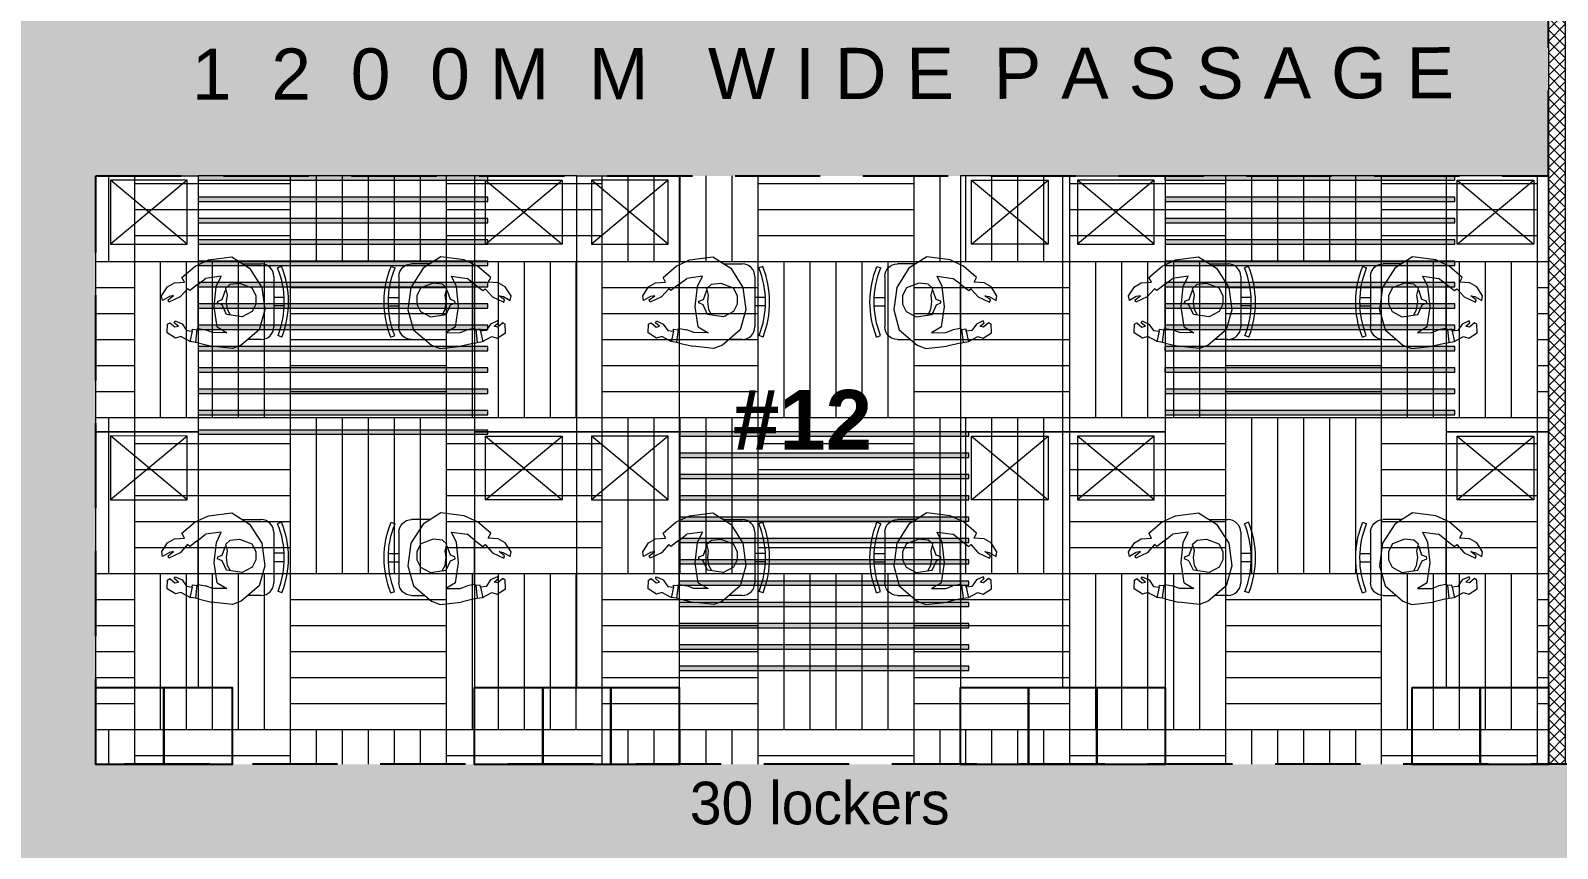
# Model space of a CAD drawing. Header units: millimetres. Extents: x 2335845 to 2509607, y 289014 to 361737.
# Drawn here: x 2377240 to 2386197, y 332517 to 337312 of the extents above; entities that cross this region are included whole.
import ezdxf

# ---------------------------------------------------------------- set-up
doc = ezdxf.new("R2010")
doc.units = ezdxf.units.MM
doc.linetypes.add('DASHED', pattern=[0.75, 0.5, -0.25])
for name, color, linetype, lineweight in [('AR_01_PARTITION FULL HT', 2, 'Continuous', 25), ('IN-PRTN-FULL', 30, 'Continuous', 20), ('IN-PRTN-HATCH', 8, 'Continuous', 5), ('TOA-FC-ACOU.PAN', 250, 'Continuous', 5), ('TOA-FL-CPT-1', 8, 'Continuous', 5), ('TOA-FURN-HUMAN', 252, 'Continuous', 9), ('TOA-FURN-MODULAR', 20, 'Continuous', 9)]:
    doc.layers.add(name, color=color, linetype=linetype, lineweight=lineweight)
for name, color, linetype in [('FLOOR MARK', 7, 'Continuous'), ('I-FURN', 7, 'Continuous'), ('PASSAGE LINEOUT', 7, 'Continuous'), ('TEXT', 250, 'Continuous')]:
    doc.layers.add(name, color=color, linetype=linetype)
doc.styles.add('ARIAL', font='arial.ttf')
doc.styles.get("Standard").update_dxf_attribs({"font": 'arial.ttf'})

# ---------------------------------------------------------------- blocks, each defined once
blk = doc.blocks.new('txhvb')
at = {"layer": 'TOA-FURN-HUMAN', "color": 8, "lineweight": 5}
for p, q in [((549473.8, -3726.6, 0), (549769.8, -3726.6, 0)), ((549399.8, -3909.5, 0), (549399.8, -3800.6, 0)), ((549425.6, -3868.4, 0), (549538.3, -3797, 0)), ((549538.3, -3797, 0), (549669.9, -3778.8, 0)), ((549669.9, -3778.8, 0), (549787.2, -3811.9, 0)), ((549787.2, -3811.9, 0), (549877, -3916.9, 0)), ((549843.8, -3800.6, 0), (549843.8, -3878, 0)), ((549359.8, -3973.3, 0), (549425.6, -3868.4, 0)), ((549877, -3916.9, 0), (549896.8, -3968.3, 0)), ((549377.2, -4109.3, 0), (549359.8, -3973.3, 0)), ((549804.2, -4001.1, 0), (549802.9, -4085.6, 0)), ((549896.8, -3968.3, 0), (549882.9, -4091.1, 0)), ((549405.4, -4170.5, 0), (549377.2, -4109.3, 0)), ((549533.4, -4063.3, 0), (549472.6, -4034.3, 0)), ((549472.6, -4034.3, 0), (549485.8, -4126, 0)), ((549652, -4076.1, 0), (549533.4, -4063.3, 0)), ((549770.2, -4058.7, 0), (549652, -4076.1, 0)), ((549802.9, -4085.6, 0), (549787.5, -4126, 0)), ((549864.3, -4170.5, 0), (549882.9, -4091.1, 0)), ((549413.4, -4187.8, 0), (549405.4, -4170.5, 0)), ((549479.7, -4265, 0), (549413.4, -4187.8, 0)), ((549519.8, -4170.5, 0), (549485.8, -4126, 0)), ((549519.8, -4170.5, 0), (549557.1, -4219.4, 0)), ((549780, -4170.5, 0), (549787.5, -4126, 0)), ((549780.2, -4174.4, 0), (549780, -4169.8, 0)), ((549786.4, -4175, 0), (549780.2, -4174.4, 0)), ((549782.9, -4203.7, 0), (549786.4, -4175, 0)), ((549795.2, -4204.9, 0), (549782.9, -4203.7, 0)), ((549790.7, -4237.8, 0), (549795.2, -4204.9, 0)), ((549860.7, -4185.9, 0), (549855.8, -4216.9, 0)), ((549864.3, -4170.5, 0), (549860.7, -4185.9, 0)), ((549508.3, -4250.5, 0), (549479.7, -4265, 0)), ((549511.8, -4309.5, 0), (549508.3, -4250.5, 0)), ((549557.1, -4219.4, 0), (549546, -4231.9, 0)), ((549546, -4231.9, 0), (549593.7, -4274.9, 0)), ((549593.7, -4274.9, 0), (549624.9, -4341.5, 0)), ((549734.2, -4304.6, 0), (549752.9, -4264.4, 0)), ((549765.7, -4285.4, 0), (549745.4, -4310, 0)), ((549752.9, -4264.4, 0), (549790.7, -4237.8, 0)), ((549770.5, -4306.2, 0), (549765.7, -4285.4, 0)), ((549855.8, -4216.9, 0), (549826.4, -4271.5, 0)), ((549826.4, -4271.5, 0), (549835.7, -4303.3, 0)), ((549535.7, -4350.2, 0), (549511.8, -4309.5, 0)), ((549587.5, -4384, 0), (549535.7, -4350.2, 0)), ((549612, -4346.4, 0), (549586.8, -4314.1, 0)), ((549586.8, -4314.1, 0), (549592.4, -4339, 0)), ((549615.6, -4379.5, 0), (549587.5, -4384, 0)), ((549592.4, -4339, 0), (549615.6, -4379.5, 0)), ((549624.9, -4341.5, 0), (549612, -4346.4, 0)), ((549745.4, -4310, 0), (549734.2, -4304.6, 0)), ((549745.3, -4335.9, 0), (549770.5, -4306.2, 0)), ((549754.5, -4349.8, 0), (549745.3, -4335.9, 0)), ((549804.9, -4352.2, 0), (549754.5, -4349.8, 0)), ((549835.7, -4303.3, 0), (549804.9, -4352.2, 0))]:
    blk.add_line(p, q, dxfattribs=at)
at = {"layer": 'TOA-FURN-HUMAN', "color": 8, "lineweight": 5, "elevation": 0}
for points in [[(549597.3, -3664.5), (549597.3, -3726.6)], [(549646.7, -3664.5), (549646.7, -3726.6)], [(549415.1, -3680.7), (549424.4, -3703.6)], [(549829.3, -3678.7), (549820, -3701.6)], [(549696.3, -3982), (549667.8, -3997), (549621.5, -4003.4), (549583, -3998.4), (549543.8, -4008.4), (549519.5, -3981.3), (549513.6, -3926.6), (549540.8, -3854.7), (549585.6, -3831.3), (549636.2, -3831.3), (549679, -3852.7), (549710.1, -3911), (549696.5, -4004.3), (549641.4, -4029.8), (549629.3, -4056.2), (549618.6, -4054.7), (549608.6, -4028.3), (549555.2, -4009.1)], [(549770.2, -4058.7), (549804.2, -4001.1)], [(549784.9, -4177.3), (549858.8, -4186.3)], [(549795.2, -4204.9), (549858.2, -4218.4)]]:
    blk.add_lwpolyline(points, dxfattribs=at)
blk.add_lwpolyline([(549780, -4169.8, -0.034638), (549769.8, -4170.5), (549519.8, -4170.5)], format="xyb", dxfattribs=at)
at = {"layer": 'TOA-FURN-HUMAN', "color": 8, "lineweight": 5}
for centre, radius, start, end in [((549624.7, -4196.9, 0), 557.1, 68.45805, 112.09943), ((549624.7, -4196.9, 0), 532.5, 68.48386, 112.09943), ((549473.8, -3800.6, 0), 74, 90.00011, 180.00011), ((549769.8, -3800.6, 0), 74, 0.00011, 90.00011)]:
    blk.add_arc(centre, radius, start, end, dxfattribs=at)
at = {"layer": 'TOA-FURN-MODULAR'}
for p, q in [((549284.5, -4234.5), (548909.5, -4684.5)), ((548909.5, -4234.5), (549284.5, -4684.5))]:
    blk.add_line(p, q, dxfattribs=at)
for points in [[(548884.5, -4170.5), (550384.5, -4170.5), (550384.5, -4770.5), (548884.5, -4770.5)], [(549284.5, -4234.5), (548909.5, -4234.5), (548909.5, -4684.5), (549284.5, -4684.5)]]:
    blk.add_lwpolyline(points, close=True, dxfattribs=at)
blk = doc.blocks.new('*U715')
at = {"layer": 'IN-PRTN-HATCH'}
h = blk.add_hatch(dxfattribs=at)
h.set_pattern_fill('ANSI37', color=256, scale=15)
h.set_pattern_definition([(45, (4289.046, -9e-11), (-33.67596, 33.67596), []), (135, (4289.046, -9e-11), (-33.67596, -33.67596), [])])
h.paths.add_polyline_path([(-103887.4, -39967.2), (-95385.9, -39967.2), (-95385.9, -39867.2), (-103887.4, -39867.2)])
at = {"layer": 'IN-PRTN-FULL', "elevation": 0}
blk.add_lwpolyline([(-103887.4, -39967.2), (-95385.9, -39967.2), (-95385.9, -39867.2), (-103887.4, -39867.2)], close=True, dxfattribs=at)

msp = doc.modelspace()

# ---------------------------------------------------------------- hatches: boundary and pattern name
at = {"layer": 'TOA-FC-ACOU.PAN', "true_color": 0x939598}
h = msp.add_hatch(dxfattribs=at)
h.set_pattern_fill('CROSS', color=252, scale=2, angle=-90)
h.set_pattern_definition([(270, (2087937.821, 2601941.835), (12.7, -12.7), [6.35, -19.05]), (360, (2087934.646, 2601938.66), (12.7, 12.7), [6.35, -19.05])])
h.paths.add_polyline_path([(2379922.51, 336434.949), (2379922.51, 336459.949), (2378222.511, 336459.949), (2378222.511, 336434.949)])
h = msp.add_hatch(dxfattribs=at)
h.set_pattern_fill('CROSS', color=252, scale=2, angle=-90)
h.set_pattern_definition([(270, (2093610.285, 2601941.736), (12.7, -12.7), [6.35, -19.05]), (360, (2093607.11, 2601938.561), (12.7, 12.7), [6.35, -19.05])])
h.paths.add_polyline_path([(2385594.974, 336434.851), (2385594.974, 336459.851), (2383894.975, 336459.851), (2383894.975, 336434.851)])
h = msp.add_hatch(dxfattribs=at)
h.set_pattern_fill('CROSS', color=252, scale=2, angle=-90)
h.set_pattern_definition([(270, (2087937.843, 2601816.835), (12.7, -12.7), [6.35, -19.05]), (360, (2087934.668, 2601813.66), (12.7, 12.7), [6.35, -19.05])])
h.paths.add_polyline_path([(2379922.533, 336309.949), (2379922.533, 336334.949), (2378222.533, 336334.949), (2378222.533, 336309.949)])
h = msp.add_hatch(dxfattribs=at)
h.set_pattern_fill('CROSS', color=252, scale=2, angle=-90)
h.set_pattern_definition([(270, (2093610.307, 2601816.736), (12.7, -12.7), [6.35, -19.05]), (360, (2093607.132, 2601813.561), (12.7, 12.7), [6.35, -19.05])])
h.paths.add_polyline_path([(2385594.997, 336309.851), (2385594.997, 336334.851), (2383894.997, 336334.851), (2383894.997, 336309.851)])
h = msp.add_hatch(dxfattribs=at)
h.set_pattern_fill('CROSS', color=252, scale=2, angle=-90)
h.set_pattern_definition([(270, (2087937.875, 2601691.835), (12.7, -12.7), [6.35, -19.05]), (360, (2087934.7, 2601688.66), (12.7, 12.7), [6.35, -19.05])])
h.paths.add_polyline_path([(2379922.565, 336184.949), (2379922.565, 336209.949), (2378222.566, 336209.949), (2378222.566, 336184.949)])
h = msp.add_hatch(dxfattribs=at)
h.set_pattern_fill('CROSS', color=252, scale=2, angle=-90)
h.set_pattern_definition([(270, (2093610.34, 2601691.736), (12.7, -12.7), [6.35, -19.05]), (360, (2093607.165, 2601688.561), (12.7, 12.7), [6.35, -19.05])])
h.paths.add_polyline_path([(2385595.029, 336184.851), (2385595.029, 336209.851), (2383895.03, 336209.851), (2383895.03, 336184.851)])
h = msp.add_hatch(dxfattribs=at)
h.set_pattern_fill('CROSS', color=252, scale=2, angle=-90)
h.set_pattern_definition([(270, (2087937.843, 2601566.835), (12.7, -12.7), [6.35, -19.05]), (360, (2087934.668, 2601563.66), (12.7, 12.7), [6.35, -19.05])])
h.paths.add_polyline_path([(2379922.533, 336059.949), (2379922.533, 336084.949), (2378222.533, 336084.949), (2378222.533, 336059.949)])
h = msp.add_hatch(dxfattribs=at)
h.set_pattern_fill('CROSS', color=252, scale=2, angle=-90)
h.set_pattern_definition([(270, (2093610.307, 2601566.736), (12.7, -12.7), [6.35, -19.05]), (360, (2093607.132, 2601563.561), (12.7, 12.7), [6.35, -19.05])])
h.paths.add_polyline_path([(2385594.997, 336059.851), (2385594.997, 336084.851), (2383894.997, 336084.851), (2383894.997, 336059.851)])
h = msp.add_hatch(dxfattribs=at)
h.set_pattern_fill('CROSS', color=252, scale=2, angle=-90)
h.set_pattern_definition([(270, (2087937.821, 2601441.835), (12.7, -12.7), [6.35, -19.05]), (360, (2087934.646, 2601438.66), (12.7, 12.7), [6.35, -19.05])])
h.paths.add_polyline_path([(2379922.51, 335934.949), (2379922.51, 335959.949), (2378222.511, 335959.949), (2378222.511, 335934.949)])
h = msp.add_hatch(dxfattribs=at)
h.set_pattern_fill('CROSS', color=252, scale=2, angle=-90)
h.set_pattern_definition([(270, (2093610.285, 2601441.736), (12.7, -12.7), [6.35, -19.05]), (360, (2093607.11, 2601438.561), (12.7, 12.7), [6.35, -19.05])])
h.paths.add_polyline_path([(2385594.974, 335934.851), (2385594.974, 335959.851), (2383894.975, 335959.851), (2383894.975, 335934.851)])
h = msp.add_hatch(dxfattribs=at)
h.set_pattern_fill('CROSS', color=252, scale=2, angle=-90)
h.set_pattern_definition([(270, (2087937.815, 2601316.835), (12.7, -12.7), [6.35, -19.05]), (360, (2087934.64, 2601313.66), (12.7, 12.7), [6.35, -19.05])])
h.paths.add_polyline_path([(2379922.505, 335809.949), (2379922.505, 335834.949), (2378222.506, 335834.949), (2378222.506, 335809.949)])
h = msp.add_hatch(dxfattribs=at)
h.set_pattern_fill('CROSS', color=252, scale=2, angle=-90)
h.set_pattern_definition([(270, (2093610.28, 2601316.736), (12.7, -12.7), [6.35, -19.05]), (360, (2093607.105, 2601313.561), (12.7, 12.7), [6.35, -19.05])])
h.paths.add_polyline_path([(2385594.969, 335809.851), (2385594.969, 335834.851), (2383894.97, 335834.851), (2383894.97, 335809.851)])
h = msp.add_hatch(dxfattribs=at)
h.set_pattern_fill('CROSS', color=252, scale=2, angle=-90)
h.set_pattern_definition([(270, (2087937.843, 2601191.835), (12.7, -12.7), [6.35, -19.05]), (360, (2087934.668, 2601188.66), (12.7, 12.7), [6.35, -19.05])])
h.paths.add_polyline_path([(2379922.533, 335684.949), (2379922.533, 335709.949), (2378222.533, 335709.949), (2378222.533, 335684.949)])
h = msp.add_hatch(dxfattribs=at)
h.set_pattern_fill('CROSS', color=252, scale=2, angle=-90)
h.set_pattern_definition([(270, (2093610.307, 2601191.736), (12.7, -12.7), [6.35, -19.05]), (360, (2093607.132, 2601188.561), (12.7, 12.7), [6.35, -19.05])])
h.paths.add_polyline_path([(2385594.997, 335684.851), (2385594.997, 335709.851), (2383894.997, 335709.851), (2383894.997, 335684.851)])
h = msp.add_hatch(dxfattribs=at)
h.set_pattern_fill('CROSS', color=252, scale=2, angle=-90)
h.set_pattern_definition([(270, (2087937.843, 2601066.835), (12.7, -12.7), [6.35, -19.05]), (360, (2087934.668, 2601063.66), (12.7, 12.7), [6.35, -19.05])])
h.paths.add_polyline_path([(2379922.533, 335559.949), (2379922.533, 335584.949), (2378222.533, 335584.949), (2378222.533, 335559.949)])
h = msp.add_hatch(dxfattribs=at)
h.set_pattern_fill('CROSS', color=252, scale=2, angle=-90)
h.set_pattern_definition([(270, (2093610.307, 2601066.736), (12.7, -12.7), [6.35, -19.05]), (360, (2093607.132, 2601063.561), (12.7, 12.7), [6.35, -19.05])])
h.paths.add_polyline_path([(2385594.997, 335559.851), (2385594.997, 335584.851), (2383894.997, 335584.851), (2383894.997, 335559.851)])
h = msp.add_hatch(dxfattribs=at)
h.set_pattern_fill('CROSS', color=252, scale=2, angle=-90)
h.set_pattern_definition([(270, (2087937.82, 2600941.835), (12.7, -12.7), [6.35, -19.05]), (360, (2087934.645, 2600938.66), (12.7, 12.7), [6.35, -19.05])])
h.paths.add_polyline_path([(2379922.51, 335434.949), (2379922.51, 335459.949), (2378222.511, 335459.949), (2378222.511, 335434.949)])
h = msp.add_hatch(dxfattribs=at)
h.set_pattern_fill('CROSS', color=252, scale=2, angle=-90)
h.set_pattern_definition([(270, (2093610.285, 2600941.736), (12.7, -12.7), [6.35, -19.05]), (360, (2093607.11, 2600938.561), (12.7, 12.7), [6.35, -19.05])])
h.paths.add_polyline_path([(2385594.974, 335434.851), (2385594.974, 335459.851), (2383894.975, 335459.851), (2383894.975, 335434.851)])
h = msp.add_hatch(dxfattribs=at)
h.set_pattern_fill('CROSS', color=252, scale=2, angle=-90)
h.set_pattern_definition([(270, (2087937.821, 2600816.835), (12.7, -12.7), [6.35, -19.05]), (360, (2087934.646, 2600813.66), (12.7, 12.7), [6.35, -19.05])])
h.paths.add_polyline_path([(2379922.51, 335309.949), (2379922.51, 335334.949), (2378222.511, 335334.949), (2378222.511, 335309.949)])
h = msp.add_hatch(dxfattribs=at)
h.set_pattern_fill('CROSS', color=252, scale=2, angle=-90)
h.set_pattern_definition([(270, (2093610.285, 2600816.736), (12.7, -12.7), [6.35, -19.05]), (360, (2093607.11, 2600813.561), (12.7, 12.7), [6.35, -19.05])])
h.paths.add_polyline_path([(2385594.974, 335309.851), (2385594.974, 335334.851), (2383894.975, 335334.851), (2383894.975, 335309.851)])
h = msp.add_hatch(dxfattribs=at)
h.set_pattern_fill('CROSS', color=252, scale=2, angle=-90)
h.set_pattern_definition([(270, (2087937.843, 2600691.835), (12.7, -12.7), [6.35, -19.05]), (360, (2087934.668, 2600688.66), (12.7, 12.7), [6.35, -19.05])])
h.paths.add_polyline_path([(2379922.533, 335184.949), (2379922.533, 335209.949), (2378222.533, 335209.949), (2378222.533, 335184.949)])
h = msp.add_hatch(dxfattribs=at)
h.set_pattern_fill('CROSS', color=252, scale=2, angle=-90)
h.set_pattern_definition([(270, (2093610.307, 2600691.736), (12.7, -12.7), [6.35, -19.05]), (360, (2093607.132, 2600688.561), (12.7, 12.7), [6.35, -19.05])])
h.paths.add_polyline_path([(2385594.997, 335184.851), (2385594.997, 335209.851), (2383894.997, 335209.851), (2383894.997, 335184.851)])
h = msp.add_hatch(dxfattribs=at)
h.set_pattern_fill('CROSS', color=252, scale=2, angle=-90)
h.set_pattern_definition([(270, (2087937.875, 2600566.835), (12.7, -12.7), [6.35, -19.05]), (360, (2087934.7, 2600563.66), (12.7, 12.7), [6.35, -19.05])])
h.paths.add_polyline_path([(2379922.565, 335059.949), (2379922.565, 335084.949), (2378222.566, 335084.949), (2378222.566, 335059.949)])
h = msp.add_hatch(dxfattribs=at)
h.set_pattern_fill('CROSS', color=252, scale=2, angle=-90)
h.set_pattern_definition([(270, (2093610.34, 2600566.736), (12.7, -12.7), [6.35, -19.05]), (360, (2093607.165, 2600563.561), (12.7, 12.7), [6.35, -19.05])])
h.paths.add_polyline_path([(2385595.029, 335059.851), (2385595.029, 335084.851), (2383895.03, 335084.851), (2383895.03, 335059.851)])
h = msp.add_hatch(dxfattribs=at)
h.set_pattern_fill('CROSS', color=252, scale=2, angle=-90)
h.set_pattern_definition([(270, (2087937.875, 2600451.722), (12.7, -12.7), [6.35, -19.05]), (360, (2087934.7, 2600448.547), (12.7, 12.7), [6.35, -19.05])])
h.paths.add_polyline_path([(2379922.565, 334944.837), (2379922.565, 334969.837), (2378222.566, 334969.837), (2378222.566, 334944.837)])
h = msp.add_hatch(dxfattribs=at)
h.set_pattern_fill('CROSS', color=252, scale=2, angle=-90)
h.set_pattern_definition([(270, (2090760.396, 2600441.733), (12.7, -12.7), [6.35, -19.05]), (360, (2090757.221, 2600438.558), (12.7, 12.7), [6.35, -19.05])])
h.paths.add_polyline_path([(2382745.086, 334934.848), (2382745.086, 334959.848), (2381045.087, 334959.848), (2381045.087, 334934.848)])
h = msp.add_hatch(dxfattribs=at)
h.set_pattern_fill('CROSS', color=252, scale=2, angle=-90)
h.set_pattern_definition([(270, (2090760.391, 2600316.733), (12.7, -12.7), [6.35, -19.05]), (360, (2090757.216, 2600313.558), (12.7, 12.7), [6.35, -19.05])])
h.paths.add_polyline_path([(2382745.081, 334809.848), (2382745.081, 334834.848), (2381045.081, 334834.848), (2381045.081, 334809.848)])
h = msp.add_hatch(dxfattribs=at)
h.set_pattern_fill('CROSS', color=252, scale=2, angle=-90)
h.set_pattern_definition([(270, (2090760.419, 2600191.733), (12.7, -12.7), [6.35, -19.05]), (360, (2090757.244, 2600188.558), (12.7, 12.7), [6.35, -19.05])])
h.paths.add_polyline_path([(2382745.108, 334684.848), (2382745.108, 334709.848), (2381045.109, 334709.848), (2381045.109, 334684.848)])
h = msp.add_hatch(dxfattribs=at)
h.set_pattern_fill('CROSS', color=252, scale=2, angle=-90)
h.set_pattern_definition([(270, (2090760.419, 2600066.733), (12.7, -12.7), [6.35, -19.05]), (360, (2090757.244, 2600063.558), (12.7, 12.7), [6.35, -19.05])])
h.paths.add_polyline_path([(2382745.108, 334559.848), (2382745.108, 334584.848), (2381045.109, 334584.848), (2381045.109, 334559.848)])
h = msp.add_hatch(dxfattribs=at)
h.set_pattern_fill('CROSS', color=252, scale=2, angle=-90)
h.set_pattern_definition([(270, (2090760.396, 2599941.733), (12.7, -12.7), [6.35, -19.05]), (360, (2090757.221, 2599938.558), (12.7, 12.7), [6.35, -19.05])])
h.paths.add_polyline_path([(2382745.086, 334434.848), (2382745.086, 334459.848), (2381045.086, 334459.848), (2381045.086, 334434.848)])
h = msp.add_hatch(dxfattribs=at)
h.set_pattern_fill('CROSS', color=252, scale=2, angle=-90)
h.set_pattern_definition([(270, (2090760.396, 2599816.733), (12.7, -12.7), [6.35, -19.05]), (360, (2090757.221, 2599813.558), (12.7, 12.7), [6.35, -19.05])])
h.paths.add_polyline_path([(2382745.086, 334309.848), (2382745.086, 334334.848), (2381045.087, 334334.848), (2381045.087, 334309.848)])
h = msp.add_hatch(dxfattribs=at)
h.set_pattern_fill('CROSS', color=252, scale=2, angle=-90)
h.set_pattern_definition([(270, (2090760.397, 2599691.733), (12.7, -12.7), [6.35, -19.05]), (360, (2090757.222, 2599688.558), (12.7, 12.7), [6.35, -19.05])])
h.paths.add_polyline_path([(2382745.086, 334184.848), (2382745.086, 334209.848), (2381045.087, 334209.848), (2381045.087, 334184.848)])
h = msp.add_hatch(dxfattribs=at)
h.set_pattern_fill('CROSS', color=252, scale=2, angle=-90)
h.set_pattern_definition([(270, (2090760.419, 2599566.733), (12.7, -12.7), [6.35, -19.05]), (360, (2090757.244, 2599563.558), (12.7, 12.7), [6.35, -19.05])])
h.paths.add_polyline_path([(2382745.109, 334059.848), (2382745.109, 334084.848), (2381045.109, 334084.848), (2381045.109, 334059.848)])
h = msp.add_hatch(dxfattribs=at)
h.set_pattern_fill('CROSS', color=252, scale=2, angle=-90)
h.set_pattern_definition([(270, (2090760.451, 2599441.733), (12.7, -12.7), [6.35, -19.05]), (360, (2090757.276, 2599438.558), (12.7, 12.7), [6.35, -19.05])])
h.paths.add_polyline_path([(2382745.141, 333934.848), (2382745.141, 333959.848), (2381045.142, 333959.848), (2381045.142, 333934.848)])
h = msp.add_hatch(dxfattribs=at)
h.set_pattern_fill('CROSS', color=252, scale=2, angle=-90)
h.set_pattern_definition([(270, (2090760.429, 2599316.733), (12.7, -12.7), [6.35, -19.05]), (360, (2090757.254, 2599313.558), (12.7, 12.7), [6.35, -19.05])])
h.paths.add_polyline_path([(2382745.119, 333809.848), (2382745.119, 333834.848), (2381045.119, 333834.848), (2381045.119, 333809.848)])
h = msp.add_hatch(dxfattribs=at)
h.set_pattern_fill('CROSS', color=252, scale=2, angle=-90)
h.set_pattern_definition([(270, (2090760.424, 2599191.733), (12.7, -12.7), [6.35, -19.05]), (360, (2090757.249, 2599188.558), (12.7, 12.7), [6.35, -19.05])])
h.paths.add_polyline_path([(2382745.113, 333684.848), (2382745.113, 333709.848), (2381045.114, 333709.848), (2381045.114, 333684.848)])
h = msp.add_hatch(dxfattribs=at)
h.set_pattern_fill('CROSS', color=252, scale=2, angle=-90)
h.set_pattern_definition([(270, (2090760.451, 2599066.733), (12.7, -12.7), [6.35, -19.05]), (360, (2090757.276, 2599063.558), (12.7, 12.7), [6.35, -19.05])])
h.paths.add_polyline_path([(2382745.141, 333559.848), (2382745.141, 333584.848), (2381045.142, 333584.848), (2381045.142, 333559.848)])
at = {"layer": 'TOA-FL-CPT-1', "true_color": 0xc7c8ca}
h = msp.add_hatch(dxfattribs=at)
h.set_pattern_fill('AR-PARQ1', color=9, scale=3)
h.set_pattern_definition([(90, (90021.1, 24147), (-914.4, 914.4), [914.4, -914.4]), (90, (90173.5, 24147), (-914.4, 914.4), [914.4, -914.4]), (90, (90325.9, 24147), (-914.4, 914.4), [914.4, -914.4]), (90, (90478.3, 24147), (-914.4, 914.4), [914.4, -914.4]), (90, (90630.7, 24147), (-914.4, 914.4), [914.4, -914.4]), (90, (90783.1, 24147), (-914.4, 914.4), [914.4, -914.4]), (90, (90935.5, 24147), (-914.4, 914.4), [914.4, -914.4]), (0, (90021.1, 25061.4), (914.4, -914.4), [914.4, -914.4]), (0, (90021.1, 25213.8), (914.4, -914.4), [914.4, -914.4]), (0, (90021.1, 25366.2), (914.4, -914.4), [914.4, -914.4]), (0, (90021.1, 25518.6), (914.4, -914.4), [914.4, -914.4]), (0, (90021.1, 25671), (914.4, -914.4), [914.4, -914.4]), (0, (90021.1, 25823.4), (914.4, -914.4), [914.4, -914.4]), (0, (90021.1, 25975.8), (914.4, -914.4), [914.4, -914.4])])
h.paths.add_polyline_path([(2377622.511, 336459.949), (2386144.665, 336459.949), (2386144.665, 333010.934), (2377622.511, 333010.934)])
h.paths.add_polyline_path([(2370545.476, 341066.523), (2370545.546, 335801.989), (2376094.724, 335802.062), (2376094.699, 337701.624), (2377644.682, 337701.624), (2377651.796, 341337.62)])
h = msp.add_hatch(dxfattribs=at)
h.set_pattern_fill('AR-PARQ1', color=9, scale=3)
h.set_pattern_definition([(90, (54538.6, -6708.4), (-914.4, 914.4), [914.4, -914.4]), (90, (54691, -6708.4), (-914.4, 914.4), [914.4, -914.4]), (90, (54843.4, -6708.4), (-914.4, 914.4), [914.4, -914.4]), (90, (54995.8, -6708.4), (-914.4, 914.4), [914.4, -914.4]), (90, (55148.2, -6708.4), (-914.4, 914.4), [914.4, -914.4]), (90, (55300.6, -6708.4), (-914.4, 914.4), [914.4, -914.4]), (90, (55453, -6708.4), (-914.4, 914.4), [914.4, -914.4]), (0, (54538.6, -5794), (914.4, -914.4), [914.4, -914.4]), (0, (54538.6, -5641.6), (914.4, -914.4), [914.4, -914.4]), (0, (54538.6, -5489.2), (914.4, -914.4), [914.4, -914.4]), (0, (54538.6, -5336.8), (914.4, -914.4), [914.4, -914.4]), (0, (54538.6, -5184.4), (914.4, -914.4), [914.4, -914.4]), (0, (54538.6, -5032), (914.4, -914.4), [914.4, -914.4]), (0, (54538.6, -4879.6), (914.4, -914.4), [914.4, -914.4])])
h.paths.add_polyline_path([(2344950.518, 323601.624), (2348044.691, 323601.624), (2348044.691, 308801.624), (2344978.375, 308801.624), (2344983.023, 307001.553), (2351045.878, 307001.608), (2351044.683, 304701.624), (2350244.683, 304670.094), (2350244.683, 294701.624), (2352811.835, 294701.622), (2352811.821, 307001.631), (2405044.683, 307005.059), (2405044.683, 327701.624), (2410595.745, 327701.624), (2410609.803, 329501.624), (2408605.34, 329501.624), (2411484.683, 335301.624), (2408440.262, 335301.624), (2406365.488, 331122.307), (2403244.678, 328001.969), (2403244.795, 325600.805), (2384290.648, 325598.809), (2384290.648, 323607.372), (2375885.176, 323603.528), (2375861.465, 325602.978), (2360226.195, 325602.091), (2360226.052, 334601.937), (2375945.229, 334602.179), (2375945.229, 331031.373), (2376972.789, 331510.903), (2389391.537, 331510.903), (2389391.537, 331810.72), (2389491.628, 331810.72), (2389491.53, 331510.903), (2391791.53, 331510.903), (2391791.531, 333010.881), (2389491.53, 333010.881), (2389491.531, 332710.861), (2389391.537, 332710.861), (2389391.54, 333010.905), (2377622.511, 333011.008), (2377622.511, 336459.845), (2386144.742, 336459.853), (2386144.683, 337701.624), (2376094.699, 337701.624), (2376094.724, 335802.062), (2362938.321, 335802.061), (2362938.326, 340629.119), (2359023.456, 340413.419), (2359023.899, 325602.053), (2352244.614, 325602.052), (2352244.655, 339888.472), (2350244.683, 339753.79), (2350259.797, 327701.624), (2351044.683, 327701.624), (2351043.518, 325401.69), (2344945.863, 325401.675)])
h.paths.add_polyline_path([(2365719.683, 323601.624), (2395044.683, 323601.624), (2395044.683, 322741.298), (2398494.622, 322751.666), (2398494.622, 323601.624), (2403544.687, 323601.624), (2403544.687, 308801.634), (2365719.683, 308801.634)], flags=16)
h.paths.add_polyline_path([(2349719.689, 323601.683), (2365719.683, 323601.683), (2365719.683, 308801.624), (2349719.689, 308801.624)], flags=16)

# ---------------------------------------------------------------- linework, layer by layer
at = {"layer": 'FLOOR MARK', "color": 8, "linetype": 'DASHED', "ltscale": 1000}
msp.add_lwpolyline([(2391791.53, 333010.881), (2377622.511, 333011.008), (2377622.511, 336459.845), (2386144.742, 336459.853), (2386144.683, 337701.624), (2376094.699, 337701.624), (2376094.724, 335802.062), (2362938.321, 335802.256), (2362938.326, 340656.767), (2359023.456, 340413.419), (2359023.899, 325602.053), (2352244.642, 325602.053), (2352244.627, 339941.096), (2350244.683, 339753.79), (2350259.797, 327701.624), (2351044.683, 327701.624), (2351044.698, 325401.682), (2344944.683, 325401.682), (2344950.518, 323601.624)], dxfattribs=at)
at = {"layer": 'I-FURN', "elevation": 0}
for points in [[(2377622.541, 333459.927), (2378022.541, 333459.927), (2378022.541, 333009.927), (2377622.541, 333009.927)], [(2378022.541, 333459.927), (2378422.541, 333459.927), (2378422.541, 333009.927), (2378022.541, 333009.927)], [(2379844.951, 333459.949), (2380244.951, 333459.949), (2380244.951, 333009.949), (2379844.951, 333009.949)], [(2380244.951, 333459.949), (2380644.951, 333459.949), (2380644.951, 333009.949), (2380244.951, 333009.949)], [(2380644.951, 333459.949), (2381044.951, 333459.949), (2381044.951, 333009.949), (2380644.951, 333009.949)], [(2382695.094, 333459.949), (2383095.094, 333459.949), (2383095.094, 333009.949), (2382695.094, 333009.949)], [(2383095.094, 333459.949), (2383495.094, 333459.949), (2383495.094, 333009.949), (2383095.094, 333009.949)], [(2383495.094, 333459.949), (2383895.094, 333459.949), (2383895.094, 333009.949), (2383495.094, 333009.949)], [(2385344.742, 333460.028), (2385744.742, 333460.028), (2385744.742, 333010.028), (2385344.742, 333010.028)], [(2385744.742, 333460.028), (2386144.742, 333460.028), (2386144.742, 333010.028), (2385744.742, 333010.028)]]:
    msp.add_lwpolyline(points, close=True, dxfattribs=at)
at = {"layer": 'TOA-FC-ACOU.PAN', "color": 251, "true_color": 0x636466, "elevation": 0}
for points in [[(2379922.51, 336434.949), (2379922.51, 336459.949), (2378222.511, 336459.949), (2378222.511, 336434.949)], [(2379922.533, 336309.949), (2379922.533, 336334.949), (2378222.533, 336334.949), (2378222.533, 336309.949)], [(2379922.565, 336184.949), (2379922.565, 336209.949), (2378222.566, 336209.949), (2378222.566, 336184.949)], [(2379922.533, 336059.949), (2379922.533, 336084.949), (2378222.533, 336084.949), (2378222.533, 336059.949)], [(2379922.51, 335934.949), (2379922.51, 335959.949), (2378222.511, 335959.949), (2378222.511, 335934.949)], [(2379922.505, 335809.949), (2379922.505, 335834.949), (2378222.506, 335834.949), (2378222.506, 335809.949)], [(2379922.533, 335684.949), (2379922.533, 335709.949), (2378222.533, 335709.949), (2378222.533, 335684.949)], [(2379922.533, 335559.949), (2379922.533, 335584.949), (2378222.533, 335584.949), (2378222.533, 335559.949)], [(2379922.51, 335434.949), (2379922.51, 335459.949), (2378222.511, 335459.949), (2378222.511, 335434.949)], [(2379922.51, 335309.949), (2379922.51, 335334.949), (2378222.511, 335334.949), (2378222.511, 335309.949)], [(2379922.533, 335184.949), (2379922.533, 335209.949), (2378222.533, 335209.949), (2378222.533, 335184.949)], [(2379922.565, 335059.949), (2379922.565, 335084.949), (2378222.566, 335084.949), (2378222.566, 335059.949)], [(2379922.565, 334944.837), (2379922.565, 334969.837), (2378222.566, 334969.837), (2378222.566, 334944.837)]]:
    msp.add_lwpolyline(points, close=True, dxfattribs=at)
at = {"layer": 'TOA-FC-ACOU.PAN', "color": 251, "true_color": 0x636466}
for points in [[(2385594.974, 336434.851), (2385594.974, 336459.851), (2383894.975, 336459.851), (2383894.975, 336434.851)], [(2385594.997, 336309.851), (2385594.997, 336334.851), (2383894.997, 336334.851), (2383894.997, 336309.851)], [(2385595.029, 336184.851), (2385595.029, 336209.851), (2383895.03, 336209.851), (2383895.03, 336184.851)], [(2385594.997, 336059.851), (2385594.997, 336084.851), (2383894.997, 336084.851), (2383894.997, 336059.851)], [(2385594.974, 335934.851), (2385594.974, 335959.851), (2383894.975, 335959.851), (2383894.975, 335934.851)], [(2385594.969, 335809.851), (2385594.969, 335834.851), (2383894.97, 335834.851), (2383894.97, 335809.851)], [(2385594.997, 335684.851), (2385594.997, 335709.851), (2383894.997, 335709.851), (2383894.997, 335684.851)], [(2385594.997, 335559.851), (2385594.997, 335584.851), (2383894.997, 335584.851), (2383894.997, 335559.851)], [(2385594.974, 335434.851), (2385594.974, 335459.851), (2383894.975, 335459.851), (2383894.975, 335434.851)], [(2385594.974, 335309.851), (2385594.974, 335334.851), (2383894.975, 335334.851), (2383894.975, 335309.851)], [(2385594.997, 335184.851), (2385594.997, 335209.851), (2383894.997, 335209.851), (2383894.997, 335184.851)], [(2385595.029, 335059.851), (2385595.029, 335084.851), (2383895.03, 335084.851), (2383895.03, 335059.851)], [(2382745.086, 334934.848), (2382745.086, 334959.848), (2381045.087, 334959.848), (2381045.087, 334934.848)], [(2382745.081, 334809.848), (2382745.081, 334834.848), (2381045.081, 334834.848), (2381045.081, 334809.848)], [(2382745.108, 334684.848), (2382745.108, 334709.848), (2381045.109, 334709.848), (2381045.109, 334684.848)], [(2382745.108, 334559.848), (2382745.108, 334584.848), (2381045.109, 334584.848), (2381045.109, 334559.848)], [(2382745.086, 334434.848), (2382745.086, 334459.848), (2381045.086, 334459.848), (2381045.086, 334434.848)], [(2382745.086, 334309.848), (2382745.086, 334334.848), (2381045.087, 334334.848), (2381045.087, 334309.848)], [(2382745.086, 334184.848), (2382745.086, 334209.848), (2381045.087, 334209.848), (2381045.087, 334184.848)], [(2382745.109, 334059.848), (2382745.109, 334084.848), (2381045.109, 334084.848), (2381045.109, 334059.848)], [(2382745.141, 333934.848), (2382745.141, 333959.848), (2381045.142, 333959.848), (2381045.142, 333934.848)], [(2382745.119, 333809.848), (2382745.119, 333834.848), (2381045.119, 333834.848), (2381045.119, 333809.848)], [(2382745.113, 333684.848), (2382745.113, 333709.848), (2381045.114, 333709.848), (2381045.114, 333684.848)], [(2382745.141, 333559.848), (2382745.141, 333584.848), (2381045.142, 333584.848), (2381045.142, 333559.848)]]:
    msp.add_lwpolyline(points, close=True, dxfattribs=at)

# ---------------------------------------------------------------- block references
at = {"layer": 'AR_01_PARTITION FULL HT', "rotation": 269.9999359460098}
msp.add_blockref('*U715', (2426111.769, 237624.988, 0), dxfattribs=at)
at = {"layer": 'TOA-FURN-MODULAR', "rotation": 269.9992457086237}
for p in [(2382400.281, 885344.386), (2385222.824, 885344.29), (2388072.745, 885344.29), (2382400.301, 883844.386), (2385222.844, 883844.29), (2388072.765, 883844.29)]:
    msp.add_blockref('txhvb', p, dxfattribs=at)
at = {"layer": 'TOA-FURN-MODULAR', "xscale": -1, "rotation": 90.00075429137631}
for p in [(2375667.182, 885344.29), (2378517.324, 885344.29), (2381366.973, 885344.29), (2375667.162, 883844.29), (2378517.304, 883844.29), (2381366.953, 883844.29)]:
    msp.add_blockref('txhvb', p, dxfattribs=at)

# ---------------------------------------------------------------- texts
at = {"layer": 'PASSAGE LINEOUT', "insert": (2373392.614, 336896.443), "char_height": 300, "width": 16925.28892, "attachment_point": 7, "rotation": 0.0644228, "style": 'ARIAL'}
msp.add_mtext('\\pi4793.68129;1  2  0  0 M  M   W I D E  P A S S A G E    ', dxfattribs=at)
at = {"layer": 'TEXT', "char_height": 350, "attachment_point": 1}
for s, insert, width in [('{\\fArial|b1|i0|c0|p34;\\C1;#12}', (2381360.433, 335205.152), 1993.30201), ('{\\fCentury Gothic|b0|i0|c0|p34;\\H0.71429x;\\C10;30 lockers}', (2381107.572, 332908.244), 4235.12736)]:
    msp.add_mtext(s, dxfattribs=dict(at, insert=insert, width=width))

doc.saveas('drawing.dxf')
